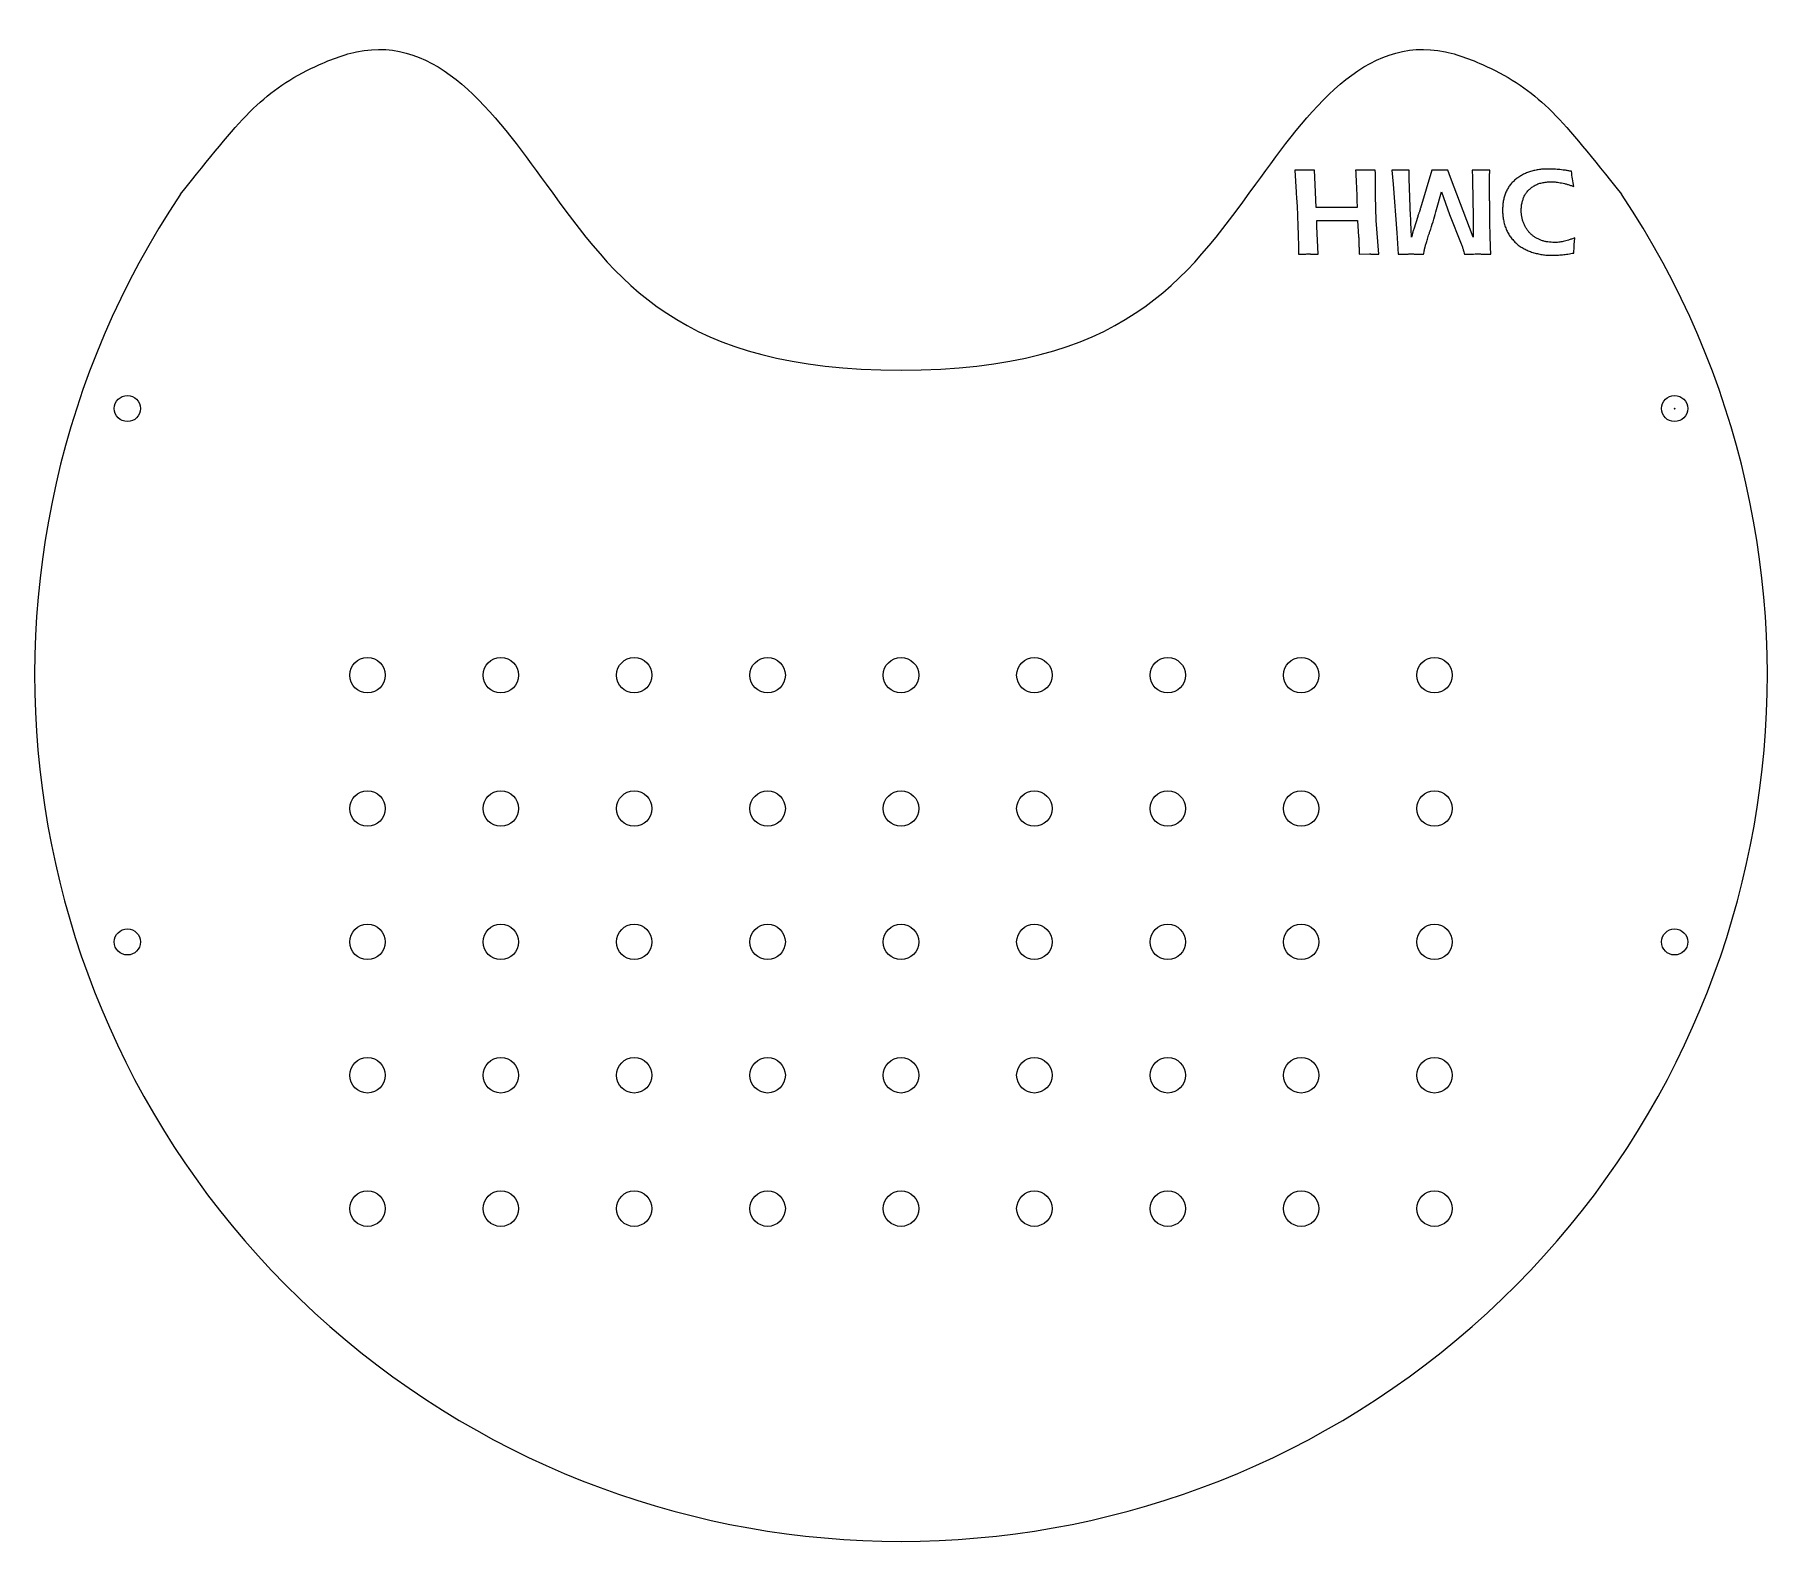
# Model space of a CAD drawing. Header units: inches. Extents: x -6.5 to 6.5, y -6.5 to 4.8.
import ezdxf

# ---------------------------------------------------------------- set-up
doc = ezdxf.new("R2010")
doc.units = ezdxf.units.IN
doc.header["$MEASUREMENT"] = 0
doc.header["$PDSIZE"] = -1

msp = doc.modelspace()

# ---------------------------------------------------------------- linework, layer by layer
at = {"color": 7, "linetype": 'Continuous', "lineweight": 15}
for p, q in [((2.953, 3.788), (2.963, 3.622)), ((3.101, 3.788), (3.024, 3.787)), ((3.104, 3.681), (3.101, 3.788)), ((3.556, 3.788), (3.484, 3.787)), ((3.679, 3.788), (3.69, 3.683)), ((3.81, 3.788), (3.745, 3.787)), ((3.979, 3.788), (3.895, 3.503)), ((4.12, 3.733), (4.1, 3.788)), ((3.113, 3.508), (3.104, 3.681)), ((3.558, 3.596), (3.557, 3.705)), ((3.69, 3.683), (3.717, 3.317)), ((3.821, 3.439), (3.811, 3.725)), ((4.289, 3.284), (4.12, 3.733)), ((4.285, 3.71), (4.289, 3.436)), ((3.419, 3.508), (3.113, 3.508)), ((3.563, 3.409), (3.558, 3.596)), ((4.015, 3.493), (4.051, 3.625)), ((4.051, 3.625), (4.111, 3.455)), ((3.118, 3.364), (3.117, 3.411)), ((3.117, 3.411), (3.423, 3.411)), ((3.423, 3.411), (3.431, 3.288)), ((3.583, 3.158), (3.563, 3.409)), ((3.874, 3.44), (3.844, 3.346)), ((4.111, 3.455), (4.2, 3.235)), ((3.127, 3.158), (3.118, 3.364)), ((3.717, 3.317), (3.727, 3.158)), ((3.828, 3.286), (3.824, 3.345)), ((4.29, 3.321), (4.289, 3.284)), ((5.048, 3.228), (5.053, 3.28)), ((2.979, 3.208), (2.979, 3.158)), ((3.434, 3.204), (3.434, 3.158)), ((3.434, 3.158), (3.512, 3.159))]:
    msp.add_line(p, q, dxfattribs=at)
for centre, radius in [((-5.8, 2), 0.098), ((5.8, 2), 0.098), ((-4, 0), 0.133), ((-3, 0), 0.133), ((-2, 0), 0.133), ((-1, 0), 0.133), ((0, 0), 0.133), ((1, 0), 0.133), ((2, 0), 0.133), ((3, 0), 0.133), ((4, 0), 0.133), ((-4, -1), 0.133), ((-3, -1), 0.133), ((-2, -1), 0.133), ((-1, -1), 0.133), ((0, -1), 0.133), ((1, -1), 0.133), ((2, -1), 0.133), ((3, -1), 0.133), ((4, -1), 0.133), ((-5.8, -2), 0.098), ((-4, -2), 0.133), ((-3, -2), 0.133), ((-2, -2), 0.133), ((-1, -2), 0.133), ((0, -2), 0.133), ((1, -2), 0.133), ((2, -2), 0.133), ((3, -2), 0.133), ((4, -2), 0.133), ((5.8, -2), 0.098), ((-4, -3), 0.133), ((-3, -3), 0.133), ((-2, -3), 0.133), ((-1, -3), 0.133), ((0, -3), 0.133), ((1, -3), 0.133), ((2, -3), 0.133), ((3, -3), 0.133), ((4, -3), 0.133), ((-4, -4), 0.133), ((-3, -4), 0.133), ((-2, -4), 0.133), ((-1, -4), 0.133), ((0, -4), 0.133), ((1, -4), 0.133), ((2, -4), 0.133), ((3, -4), 0.133), ((4, -4), 0.133)]:
    msp.add_circle(centre, radius, dxfattribs=at)
msp.add_arc((0, 0), 6.495, 146.2511, 33.7489, dxfattribs=at)
for points, knots in [([(-5.401, 3.608), (-4.949, 4.173), (-4.759, 4.42), (-3.557, 4.912), (-2.495, 3.465), (-1.66, 2.288), (0, 2.288)], [0, 0, 0, 0, 0.216331, 0.275014, 0.586828, 1, 1, 1, 1]), ([(0, 2.288), (1.66, 2.288), (2.495, 3.465), (3.557, 4.912), (4.759, 4.42), (4.949, 4.173), (5.401, 3.608)], [0, 0, 0, 0, 0.413172, 0.724986, 0.783669, 1, 1, 1, 1]), ([(3.024, 3.787), (3.023, 3.787), (3.02, 3.787), (3.015, 3.787), (3.008, 3.787), (3, 3.787), (2.99, 3.787), (2.979, 3.787), (2.966, 3.787), (2.957, 3.788), (2.953, 3.788)], [0, 0, 0, 0, 0.055127, 0.129264, 0.22433, 0.338402, 0.473382, 0.62927, 0.804167, 1, 1, 1, 1]), ([(3.484, 3.787), (3.483, 3.787), (3.48, 3.787), (3.474, 3.787), (3.467, 3.787), (3.458, 3.787), (3.447, 3.787), (3.436, 3.787), (3.422, 3.787), (3.413, 3.788), (3.408, 3.788)], [0, 0, 0, 0, 0.053471, 0.12833, 0.222812, 0.336897, 0.472369, 0.627445, 0.803908, 1, 1, 1, 1]), ([(3.408, 3.788), (3.409, 3.765), (3.412, 3.72), (3.415, 3.651), (3.418, 3.58), (3.419, 3.532), (3.419, 3.508)], [0, 0, 0, 0, 0.240935, 0.488068, 0.740907, 1, 1, 1, 1]), ([(3.557, 3.705), (3.557, 3.71), (3.557, 3.721), (3.557, 3.735), (3.557, 3.748), (3.556, 3.759), (3.557, 3.768), (3.556, 3.776), (3.556, 3.783), (3.556, 3.786), (3.556, 3.788)], [0, 0, 0, 0, 0.193706, 0.369202, 0.523177, 0.657287, 0.773175, 0.869212, 0.943711, 1, 1, 1, 1]), ([(3.745, 3.787), (3.742, 3.787), (3.733, 3.787), (3.719, 3.787), (3.7, 3.787), (3.686, 3.788), (3.679, 3.788)], [0, 0, 0, 0, 0.156681, 0.37525, 0.657719, 1, 1, 1, 1]), ([(3.811, 3.725), (3.811, 3.729), (3.811, 3.738), (3.811, 3.752), (3.811, 3.769), (3.81, 3.781), (3.81, 3.788)], [0, 0, 0, 0, 0.189542, 0.418325, 0.688467, 1, 1, 1, 1]), ([(4.041, 3.787), (4.038, 3.787), (4.029, 3.787), (4.015, 3.787), (3.998, 3.787), (3.986, 3.788), (3.979, 3.788)], [0, 0, 0, 0, 0.182391, 0.408774, 0.681297, 1, 1, 1, 1]), ([(4.1, 3.788), (4.094, 3.788), (4.082, 3.787), (4.065, 3.787), (4.052, 3.787), (4.045, 3.787), (4.041, 3.787)], [0, 0, 0, 0, 0.334903, 0.613966, 0.83491, 1, 1, 1, 1]), ([(4.349, 3.787), (4.344, 3.787), (4.335, 3.787), (4.319, 3.787), (4.301, 3.787), (4.289, 3.788), (4.283, 3.788)], [0, 0, 0, 0, 0.204097, 0.439153, 0.703068, 1, 1, 1, 1]), ([(4.283, 3.788), (4.283, 3.78), (4.283, 3.766), (4.284, 3.745), (4.284, 3.727), (4.284, 3.716), (4.285, 3.71)], [0, 0, 0, 0, 0.289271, 0.553819, 0.79017, 1, 1, 1, 1]), ([(4.414, 3.788), (4.406, 3.788), (4.393, 3.787), (4.375, 3.787), (4.361, 3.787), (4.352, 3.787), (4.349, 3.787)], [0, 0, 0, 0, 0.336857, 0.616852, 0.837916, 1, 1, 1, 1]), ([(4.413, 3.692), (4.413, 3.698), (4.413, 3.713), (4.413, 3.736), (4.413, 3.761), (4.414, 3.778), (4.414, 3.788)], [0, 0, 0, 0, 0.212237, 0.448706, 0.712237, 1, 1, 1, 1]), ([(4.854, 3.796), (4.842, 3.796), (4.819, 3.796), (4.786, 3.792), (4.753, 3.786), (4.72, 3.778), (4.689, 3.767), (4.66, 3.753), (4.632, 3.736), (4.61, 3.72), (4.594, 3.706), (4.583, 3.695), (4.572, 3.683), (4.562, 3.671), (4.554, 3.658), (4.546, 3.644), (4.539, 3.63), (4.53, 3.611), (4.522, 3.586), (4.515, 3.554), (4.511, 3.521), (4.51, 3.498), (4.51, 3.487)], [0, 0, 0, 0, 0.065913, 0.130574, 0.194612, 0.258141, 0.320896, 0.382751, 0.444526, 0.506793, 0.537924, 0.568422, 0.598401, 0.628205, 0.65793, 0.687697, 0.717506, 0.747608, 0.808694, 0.87053, 0.934338, 1, 1, 1, 1]), ([(5.026, 3.779), (5.018, 3.78), (5.001, 3.784), (4.976, 3.787), (4.952, 3.79), (4.93, 3.793), (4.908, 3.794), (4.889, 3.796), (4.871, 3.796), (4.859, 3.796), (4.854, 3.796)], [0, 0, 0, 0, 0.15094, 0.29569, 0.432991, 0.56427, 0.686577, 0.800086, 0.904794, 1, 1, 1, 1]), ([(5.044, 3.665), (5.04, 3.684), (5.034, 3.722), (5.029, 3.76), (5.026, 3.779)], [0, 0, 0, 0, 0.496207, 1, 1, 1, 1]), ([(4.423, 3.158), (4.421, 3.18), (4.419, 3.227), (4.417, 3.299), (4.415, 3.374), (4.414, 3.438), (4.414, 3.49), (4.414, 3.526), (4.413, 3.56), (4.413, 3.591), (4.413, 3.62), (4.413, 3.646), (4.413, 3.67), (4.413, 3.685), (4.413, 3.692)], [0, 0, 0, 0, 0.127843, 0.262032, 0.402844, 0.550285, 0.623235, 0.691319, 0.754541, 0.813154, 0.86716, 0.916048, 0.960328, 1, 1, 1, 1]), ([(4.65, 3.485), (4.65, 3.495), (4.651, 3.514), (4.655, 3.542), (4.663, 3.568), (4.671, 3.589), (4.679, 3.605), (4.686, 3.616), (4.695, 3.626), (4.704, 3.637), (4.713, 3.646), (4.724, 3.655), (4.736, 3.663), (4.748, 3.671), (4.761, 3.678), (4.775, 3.684), (4.79, 3.689), (4.806, 3.693), (4.822, 3.696), (4.839, 3.698), (4.857, 3.7), (4.869, 3.7), (4.876, 3.7)], [0, 0, 0, 0, 0.083339, 0.162895, 0.240001, 0.315699, 0.353114, 0.390376, 0.427928, 0.465767, 0.504372, 0.543431, 0.583618, 0.624982, 0.667406, 0.710765, 0.754959, 0.800693, 0.847613, 0.896448, 0.947339, 1, 1, 1, 1]), ([(4.876, 3.7), (4.882, 3.7), (4.894, 3.7), (4.913, 3.698), (4.933, 3.695), (4.953, 3.692), (4.975, 3.687), (4.997, 3.681), (5.02, 3.673), (5.036, 3.668), (5.044, 3.665)], [0, 0, 0, 0, 0.104627, 0.214372, 0.329554, 0.451225, 0.578067, 0.712593, 0.852681, 1, 1, 1, 1]), ([(2.963, 3.622), (2.964, 3.6), (2.967, 3.556), (2.971, 3.492), (2.973, 3.43), (2.975, 3.381), (2.976, 3.343), (2.977, 3.317), (2.978, 3.294), (2.978, 3.273), (2.979, 3.253), (2.979, 3.236), (2.979, 3.222), (2.979, 3.213), (2.979, 3.208)], [0, 0, 0, 0, 0.161154, 0.316279, 0.465714, 0.608826, 0.676233, 0.738359, 0.795183, 0.847055, 0.892976, 0.933937, 0.969614, 1, 1, 1, 1]), ([(3.824, 3.345), (3.824, 3.347), (3.824, 3.353), (3.824, 3.361), (3.823, 3.371), (3.823, 3.383), (3.822, 3.395), (3.822, 3.409), (3.821, 3.423), (3.821, 3.433), (3.821, 3.439)], [0, 0, 0, 0, 0.081266, 0.174184, 0.280142, 0.399143, 0.531243, 0.674936, 0.83167, 1, 1, 1, 1]), ([(3.895, 3.503), (3.894, 3.502), (3.893, 3.499), (3.892, 3.493), (3.89, 3.487), (3.887, 3.479), (3.885, 3.471), (3.881, 3.461), (3.878, 3.451), (3.875, 3.444), (3.874, 3.44)], [0, 0, 0, 0, 0.067987, 0.151441, 0.250397, 0.368755, 0.501994, 0.650748, 0.816966, 1, 1, 1, 1]), ([(3.971, 3.345), (3.979, 3.37), (3.995, 3.419), (4.009, 3.468), (4.015, 3.493)], [0, 0, 0, 0, 0.505382, 1, 1, 1, 1]), ([(4.289, 3.436), (4.289, 3.416), (4.29, 3.378), (4.29, 3.34), (4.29, 3.321)], [0, 0, 0, 0, 0.5047878, 1, 1, 1, 1]), ([(4.51, 3.487), (4.51, 3.474), (4.511, 3.45), (4.516, 3.414), (4.524, 3.379), (4.536, 3.346), (4.551, 3.315), (4.57, 3.286), (4.591, 3.26), (4.615, 3.236), (4.641, 3.215), (4.671, 3.198), (4.702, 3.182), (4.736, 3.17), (4.771, 3.161), (4.807, 3.154), (4.843, 3.15), (4.868, 3.149), (4.881, 3.149)], [0, 0, 0, 0, 0.066114, 0.130165, 0.192895, 0.254886, 0.315915, 0.375722, 0.434894, 0.49426, 0.554228, 0.614521, 0.675874, 0.739249, 0.803693, 0.868419, 0.933664, 1, 1, 1, 1]), ([(4.899, 3.245), (4.891, 3.245), (4.874, 3.246), (4.85, 3.249), (4.826, 3.253), (4.803, 3.26), (4.781, 3.269), (4.76, 3.28), (4.74, 3.293), (4.722, 3.308), (4.706, 3.325), (4.691, 3.344), (4.679, 3.365), (4.668, 3.388), (4.66, 3.411), (4.654, 3.435), (4.651, 3.46), (4.65, 3.477), (4.65, 3.485)], [0, 0, 0, 0, 0.063476, 0.125935, 0.188063, 0.250068, 0.311318, 0.372157, 0.43285, 0.49412, 0.555678, 0.617063, 0.679671, 0.743365, 0.807556, 0.871399, 0.935437, 1, 1, 1, 1]), ([(3.431, 3.288), (3.431, 3.283), (3.432, 3.273), (3.432, 3.259), (3.433, 3.247), (3.433, 3.235), (3.433, 3.226), (3.433, 3.217), (3.434, 3.21), (3.434, 3.206), (3.434, 3.204)], [0, 0, 0, 0, 0.181096, 0.347528, 0.496041, 0.629777, 0.745584, 0.846723, 0.931522, 1, 1, 1, 1]), ([(3.844, 3.346), (3.842, 3.341), (3.84, 3.334), (3.837, 3.325), (3.836, 3.317), (3.833, 3.309), (3.831, 3.298), (3.829, 3.29), (3.828, 3.286)], [0, 0, 0, 0, 0.205718, 0.367829, 0.460577, 0.596498, 0.777726, 1, 1, 1, 1]), ([(3.918, 3.158), (3.919, 3.163), (3.921, 3.174), (3.924, 3.189), (3.927, 3.201), (3.929, 3.211), (3.932, 3.221), (3.935, 3.232), (3.939, 3.246), (3.944, 3.262), (3.95, 3.28), (3.956, 3.3), (3.963, 3.322), (3.968, 3.337), (3.971, 3.345)], [0, 0, 0, 0, 0.090803, 0.166749, 0.229905, 0.278071, 0.325883, 0.386494, 0.460211, 0.546757, 0.644601, 0.752868, 0.871109, 1, 1, 1, 1]), ([(5.053, 3.28), (5.044, 3.277), (5.028, 3.271), (5.005, 3.263), (4.985, 3.257), (4.966, 3.253), (4.948, 3.249), (4.931, 3.247), (4.915, 3.245), (4.904, 3.245), (4.899, 3.245)], [0, 0, 0, 0, 0.169151, 0.322128, 0.457749, 0.578425, 0.689027, 0.795244, 0.899078, 1, 1, 1, 1]), ([(2.979, 3.158), (2.987, 3.158), (3.003, 3.158), (3.024, 3.158), (3.042, 3.159), (3.052, 3.159), (3.057, 3.159)], [0, 0, 0, 0, 0.326935, 0.603156, 0.826939, 1, 1, 1, 1]), ([(3.057, 3.159), (3.058, 3.159), (3.062, 3.159), (3.068, 3.159), (3.075, 3.158), (3.084, 3.158), (3.093, 3.158), (3.103, 3.158), (3.115, 3.158), (3.123, 3.158), (3.127, 3.158)], [0, 0, 0, 0, 0.069625, 0.154721, 0.255309, 0.373299, 0.504827, 0.653758, 0.820095, 1, 1, 1, 1]), ([(3.512, 3.159), (3.513, 3.159), (3.516, 3.159), (3.521, 3.159), (3.527, 3.158), (3.535, 3.158), (3.545, 3.158), (3.556, 3.158), (3.569, 3.158), (3.578, 3.158), (3.583, 3.158)], [0, 0, 0, 0, 0.0465968, 0.116492, 0.2097058, 0.3223315, 0.4582526, 0.6174702, 0.7980432, 1, 1, 1, 1]), ([(3.727, 3.158), (3.732, 3.158), (3.743, 3.158), (3.758, 3.158), (3.772, 3.158), (3.785, 3.158), (3.797, 3.158), (3.808, 3.159), (3.818, 3.159), (3.823, 3.159), (3.826, 3.159)], [0, 0, 0, 0, 0.165075, 0.31913, 0.462181, 0.592855, 0.71115, 0.819818, 0.916099, 1, 1, 1, 1]), ([(3.826, 3.159), (3.829, 3.159), (3.834, 3.159), (3.842, 3.159), (3.851, 3.158), (3.862, 3.158), (3.874, 3.158), (3.888, 3.158), (3.903, 3.158), (3.913, 3.158), (3.918, 3.158)], [0, 0, 0, 0, 0.0758877, 0.1651673, 0.2693375, 0.3883863, 0.5193382, 0.6651691, 0.8258793, 1, 1, 1, 1]), ([(4.2, 3.235), (4.202, 3.231), (4.205, 3.223), (4.209, 3.211), (4.212, 3.2), (4.216, 3.188), (4.221, 3.174), (4.224, 3.163), (4.225, 3.158)], [0, 0, 0, 0, 0.156477, 0.333415, 0.446251, 0.595156, 0.779534, 1, 1, 1, 1]), ([(4.225, 3.158), (4.235, 3.158), (4.253, 3.158), (4.279, 3.158), (4.304, 3.159), (4.32, 3.159), (4.327, 3.159)], [0, 0, 0, 0, 0.273472, 0.530844, 0.773472, 1, 1, 1, 1]), ([(4.327, 3.159), (4.33, 3.159), (4.336, 3.159), (4.345, 3.159), (4.355, 3.158), (4.366, 3.158), (4.379, 3.158), (4.392, 3.158), (4.407, 3.158), (4.417, 3.158), (4.423, 3.158)], [0, 0, 0, 0, 0.0847646, 0.179586, 0.2873472, 0.406601, 0.5373475, 0.6795869, 0.8347559, 1, 1, 1, 1]), ([(4.881, 3.149), (4.894, 3.149), (4.92, 3.15), (4.959, 3.153), (5.001, 3.158), (5.029, 3.164), (5.044, 3.166)], [0, 0, 0, 0, 0.232474, 0.4765, 0.731883, 1, 1, 1, 1]), ([(5.044, 3.166), (5.044, 3.173), (5.045, 3.185), (5.046, 3.202), (5.047, 3.216), (5.048, 3.224), (5.048, 3.228)], [0, 0, 0, 0, 0.326392, 0.601747, 0.826373, 1, 1, 1, 1])]:
    msp.add_open_spline(points, degree=3, knots=knots, dxfattribs=at)
at = {"color": 7, "linetype": 'Continuous'}
msp.add_point((5.8, 2), dxfattribs=at)

doc.saveas('drawing.dxf')
